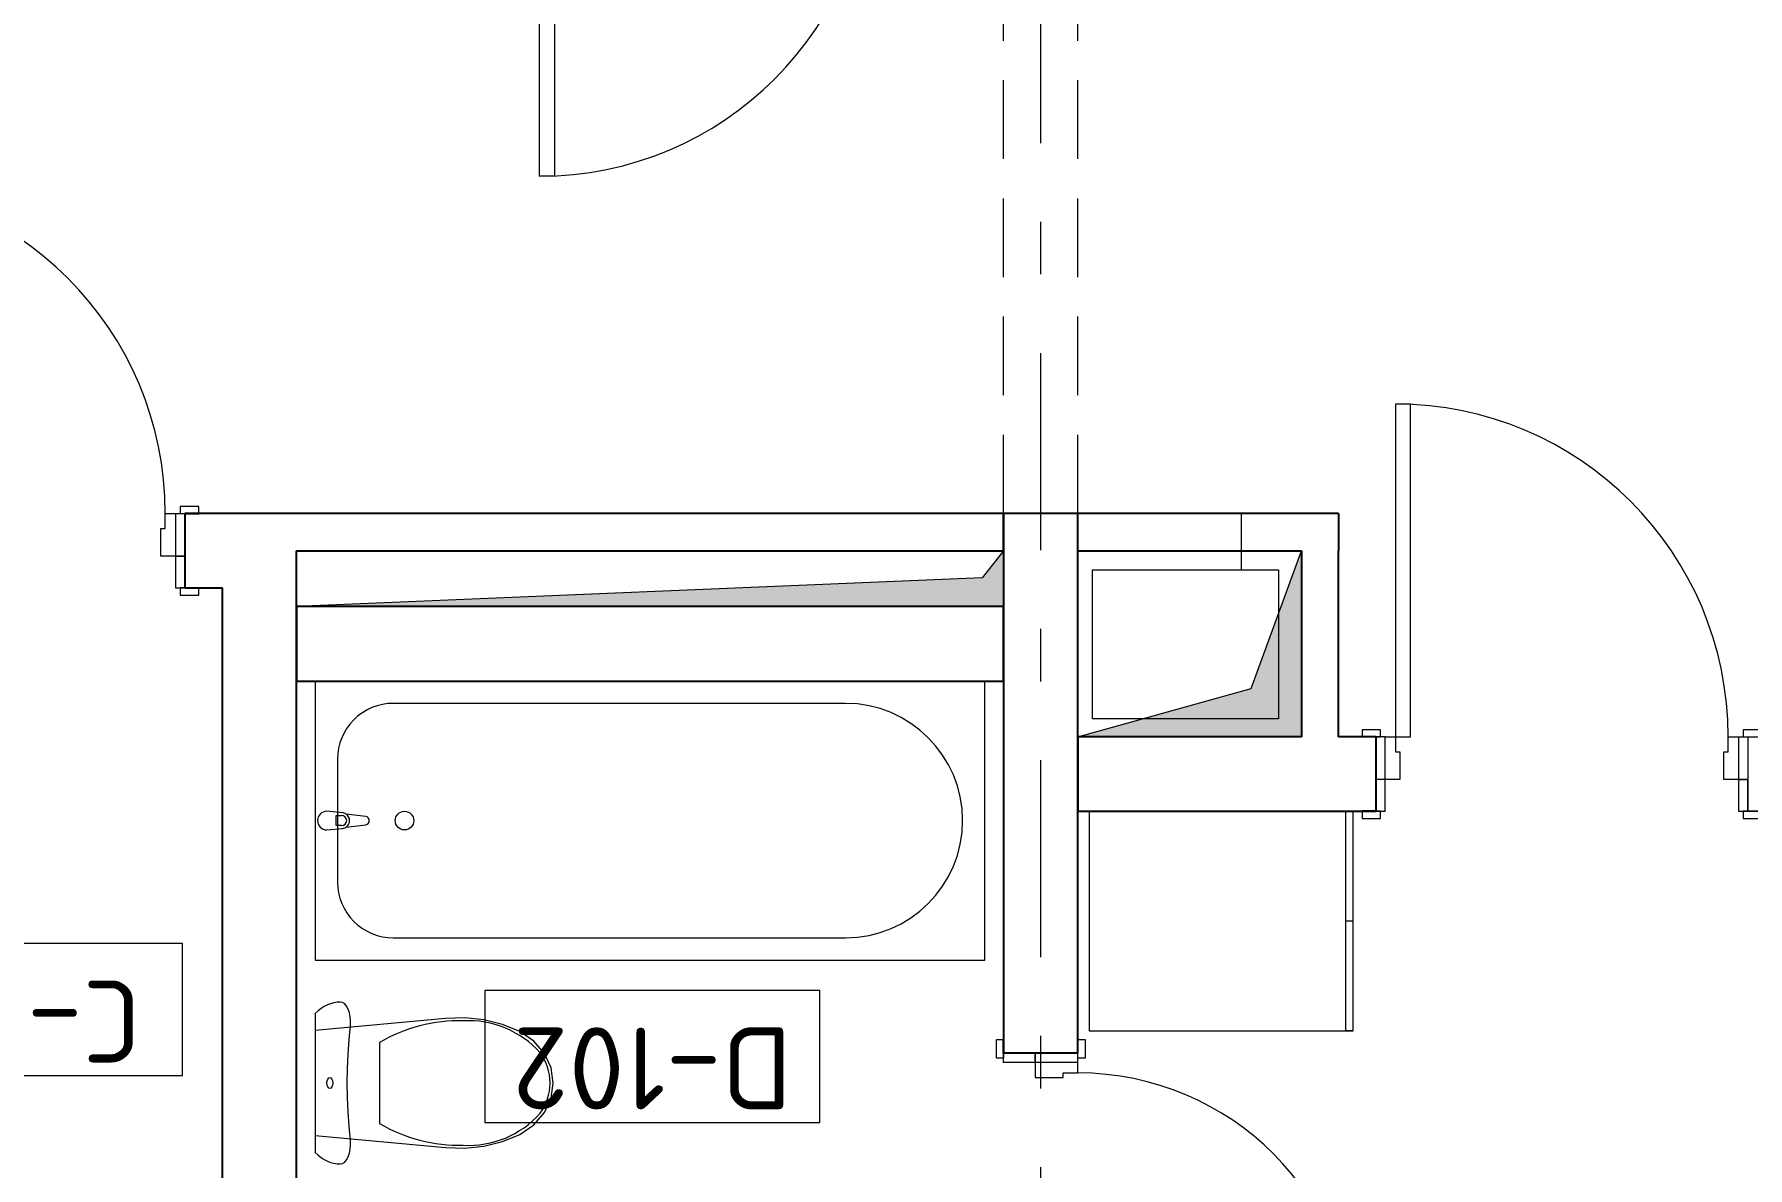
# Model space of a CAD drawing. Header units: millimetres. Extents: x 18162 to 3540582, y 72188 to 247925.
# Drawn here: x 664806 to 669411, y 84988 to 88033 of the extents above; entities that cross this region are included whole.
import ezdxf
from ezdxf.enums import TextEntityAlignment as Align

# ---------------------------------------------------------------- set-up
doc = ezdxf.new("R2010")
doc.units = ezdxf.units.MM
doc.header["$MEASUREMENT"] = 0
doc.set_wipeout_variables(frame=1)
for name, pattern in [('Double Dashed', [1093.611073, 529.166651, -211.666656, 141.111112, -211.666656]), ('Hidden Line', [317.5, 211.666667, -105.833333]), ('Wipeout_Contour', [1000, 0, -1000])]:
    doc.linetypes.add(name, pattern=pattern)
for name, color, linetype in [('Archicad Doors', 7, 'Continuous'), ('Archicad Zone Stamps', 7, 'Continuous'), ('Interior - Equipment', 7, 'Continuous'), ('Interior - Furniture', 7, 'Continuous'), ('Model Unit - Zone A', 7, 'Continuous'), ('Structural - Bearing', 7, 'Continuous'), ('Structural - Grid', 7, 'Continuous')]:
    doc.layers.add(name, color=color, linetype=linetype)
doc.styles.add('GENERATED_STYLE_2', font='')
doc.styles.add('GENERATED_STYLE_3', font='', dxfattribs={"width": 0.8})
doc.styles.get('GENERATED_STYLE_2').set_extended_font_data('ISOCPEUR MON')
doc.styles.get('GENERATED_STYLE_3').set_extended_font_data('ISOCPEUR MON')

# ---------------------------------------------------------------- blocks, each defined once
blk = doc.blocks.new('Үүдний хэсэг_C-101_79_3', base_point=(664461.3, 84470.7))
at = {"layer": 'Archicad Zone Stamps', "color": 7, "linetype": 'Continuous', "lineweight": 5}
for p, q in [((665204.8, 85590.8), (664304.8, 85590.8)), ((664304.8, 85590.8), (664304.8, 85236)), ((665204.8, 85236), (665204.8, 85590.8)), ((664304.8, 85236), (665204.8, 85236))]:
    blk.add_line(p, q, dxfattribs=at)
at = {"layer": 'Archicad Zone Stamps', "color": 7, "lineweight": 5, "style": 'GENERATED_STYLE_2'}
for tag, p in [('DUMMY_861', (664414.5, 85271.5)), ('ROOM_NUMBER', (664754.8, 85271.5))]:
    blk.add_attdef(tag, text='', height=220, rotation=180, dxfattribs=at).set_placement(p, align=Align.TOP_CENTER)
blk = doc.blocks.new('АЦӨ_D-102_86_3', base_point=(666461.3, 85270.7))
at = {"layer": 'Archicad Zone Stamps', "color": 7, "linetype": 'Continuous', "lineweight": 5}
for p, q in [((666917.6, 85464.4), (666017.6, 85464.4)), ((666017.6, 85464.4), (666017.6, 85109.6)), ((666917.6, 85109.6), (666917.6, 85464.4)), ((666017.6, 85109.6), (666917.6, 85109.6))]:
    blk.add_line(p, q, dxfattribs=at)
at = {"layer": 'Archicad Zone Stamps', "color": 7, "lineweight": 5, "style": 'GENERATED_STYLE_2'}
for tag, p in [('DUMMY_861', (666094.4, 85145.1)), ('ROOM_NUMBER', (666467.6, 85145.1))]:
    blk.add_attdef(tag, text='', height=220, rotation=180, dxfattribs=at).set_placement(p, align=Align.TOP_CENTER)
blk = doc.blocks.new('Rectangular Door Opening 27[88]_3', base_point=(636137.8, 0))
at = {"layer": 'Archicad Doors', "color": 7, "linetype": 'Hidden Line', "lineweight": 13}
for p, q in [((667411.3, 86745.7), (667411.3, 88545.7)), ((667611.3, 88545.7), (667411.3, 88545.7)), ((667611.3, 86745.7), (667611.3, 88545.7)), ((667611.3, 86745.7), (667411.3, 86745.7))]:
    blk.add_line(p, q, dxfattribs=at)
blk = doc.blocks.new('Door 27[95]_3', base_point=(636137.8, 0))
at = {"layer": 'Archicad Doors', "color": 7, "linetype": 'Continuous', "lineweight": 13}
for p, q in [((666074.3, 88745.7), (666074.3, 88764.7)), ((666074.3, 88764.7), (666124.3, 88764.7)), ((666124.3, 88745.7), (666074.3, 88745.7)), ((666111.3, 88745.7), (666074.3, 88745.7)), ((666111.3, 88745.7), (666074.3, 88745.7)), ((666111.3, 88660.7), (666111.3, 88745.7)), ((666111.3, 88745.7), (666136.3, 88745.7)), ((666111.3, 88660.7), (666111.3, 88745.7)), ((666111.3, 88660.7), (666111.3, 88745.7)), ((666124.3, 88764.7), (666124.3, 88745.7)), ((666136.3, 88745.7), (666136.3, 88660.7)), ((667086.3, 88660.7), (667086.3, 88745.7)), ((667086.3, 88745.7), (667111.3, 88745.7)), ((667098.3, 88764.7), (667148.3, 88764.7)), ((667098.3, 88745.7), (667098.3, 88764.7)), ((667148.3, 88745.7), (667098.3, 88745.7)), ((667111.3, 88745.7), (667111.3, 88660.7)), ((667111.3, 88660.7), (667111.3, 88745.7)), ((667111.3, 88660.7), (667111.3, 88745.7)), ((667111.3, 88745.7), (667148.3, 88745.7)), ((667111.3, 88745.7), (667148.3, 88745.7)), ((667148.3, 88764.7), (667148.3, 88745.7)), ((666136.3, 88660.7), (666111.3, 88660.7)), ((666136.3, 88660.7), (666111.3, 88660.7)), ((666111.3, 88545.7), (666111.3, 88660.7)), ((666111.3, 88545.7), (666111.3, 88660.7)), ((666111.3, 88545.7), (666111.3, 88660.7)), ((666136.3, 88660.7), (666136.3, 88545.7)), ((666176.3, 88660.7), (666136.3, 88660.7)), ((666176.3, 88585.7), (666176.3, 88660.7)), ((667046.3, 88660.7), (667046.3, 88585.7)), ((667086.3, 88660.7), (667046.3, 88660.7)), ((667111.3, 88660.7), (667086.3, 88660.7)), ((667086.3, 88660.7), (667111.3, 88660.7)), ((667086.3, 88545.7), (667086.3, 88660.7)), ((667111.3, 88545.7), (667111.3, 88660.7)), ((667111.3, 88545.7), (667111.3, 88660.7)), ((667111.3, 88545.7), (667111.3, 88660.7)), ((666164.3, 88545.7), (666164.3, 88585.7)), ((666164.3, 88585.7), (666176.3, 88585.7)), ((667046.3, 88585.7), (667058.3, 88585.7)), ((667058.3, 88585.7), (667058.3, 88545.7)), ((666074.3, 88526.7), (666074.3, 88545.7)), ((666074.3, 88545.7), (666124.3, 88545.7)), ((666111.3, 88545.7), (666074.3, 88545.7)), ((666111.3, 88545.7), (666074.3, 88545.7)), ((666124.3, 88526.7), (666074.3, 88526.7)), ((666136.3, 88545.7), (666111.3, 88545.7)), ((666124.3, 88545.7), (666124.3, 88526.7)), ((666136.3, 88545.7), (666164.3, 88545.7)), ((666164.3, 87651.7), (666164.3, 88545.7)), ((666164.3, 88545.7), (666204.3, 88545.7)), ((666204.3, 88545.7), (666204.3, 87651.7)), ((667058.3, 88545.7), (667086.3, 88545.7)), ((667086.3, 88545.7), (667111.3, 88545.7)), ((667098.3, 88545.7), (667148.3, 88545.7)), ((667098.3, 88526.7), (667098.3, 88545.7)), ((667148.3, 88526.7), (667098.3, 88526.7)), ((667111.3, 88545.7), (667148.3, 88545.7)), ((667111.3, 88545.7), (667148.3, 88545.7)), ((667148.3, 88545.7), (667148.3, 88526.7)), ((666204.3, 87651.7), (666164.3, 87651.7))]:
    blk.add_line(p, q, dxfattribs=at)
blk.add_arc((666164.3, 88545.7), 894, 270, 0, dxfattribs=at)
blk = doc.blocks.new('Door 27[106]_3', base_point=(636137.8, 0))
at = {"layer": 'Archicad Doors', "color": 7, "linetype": 'Continuous', "lineweight": 13}
for p, q in [((667392.3, 85282.7), (667392.3, 85332.7)), ((667392.3, 85332.7), (667411.3, 85332.7)), ((667411.3, 85332.7), (667411.3, 85282.7)), ((667411.3, 85295.7), (667411.3, 85332.7)), ((667411.3, 85295.7), (667411.3, 85332.7)), ((667611.3, 85282.7), (667611.3, 85332.7)), ((667611.3, 85332.7), (667630.3, 85332.7)), ((667611.3, 85295.7), (667611.3, 85332.7)), ((667611.3, 85295.7), (667611.3, 85332.7)), ((667630.3, 85332.7), (667630.3, 85282.7)), ((667411.3, 85270.7), (667411.3, 85295.7)), ((667411.3, 85295.7), (667496.3, 85295.7)), ((667496.3, 85295.7), (667411.3, 85295.7)), ((667496.3, 85295.7), (667411.3, 85295.7)), ((667496.3, 85295.7), (667496.3, 85270.7)), ((667496.3, 85270.7), (667496.3, 85295.7)), ((667611.3, 85295.7), (667496.3, 85295.7)), ((667611.3, 85295.7), (667496.3, 85295.7)), ((667611.3, 85295.7), (667496.3, 85295.7)), ((667611.3, 85270.7), (667611.3, 85295.7)), ((667411.3, 85282.7), (667392.3, 85282.7)), ((667496.3, 85270.7), (667411.3, 85270.7)), ((667611.3, 85270.7), (667496.3, 85270.7)), ((667496.3, 85270.7), (667496.3, 85230.7)), ((667571.3, 85230.7), (667571.3, 85242.7)), ((667571.3, 85242.7), (667611.3, 85242.7)), ((667630.3, 85282.7), (667611.3, 85282.7)), ((667611.3, 85242.7), (667611.3, 85270.7)), ((667496.3, 85230.7), (667571.3, 85230.7)), ((667571.3, 84510.7), (667496.3, 84510.7)), ((667496.3, 84510.7), (667496.3, 84470.7)), ((667571.3, 84498.7), (667571.3, 84510.7)), ((667611.3, 84498.7), (667611.3, 84538.7)), ((667611.3, 84538.7), (668355.3, 84538.7)), ((668355.3, 84538.7), (668355.3, 84498.7)), ((667392.3, 84408.7), (667392.3, 84458.7)), ((667392.3, 84458.7), (667411.3, 84458.7)), ((667411.3, 84445.7), (667411.3, 84470.7)), ((667411.3, 84470.7), (667496.3, 84470.7)), ((667411.3, 84458.7), (667411.3, 84408.7)), ((667496.3, 84470.7), (667496.3, 84445.7)), ((667496.3, 84470.7), (667496.3, 84445.7)), ((667496.3, 84470.7), (667611.3, 84470.7)), ((667611.3, 84498.7), (667571.3, 84498.7)), ((667611.3, 84470.7), (667611.3, 84498.7)), ((668355.3, 84498.7), (667611.3, 84498.7)), ((667611.3, 84470.7), (667611.3, 84445.7)), ((667611.3, 84408.7), (667611.3, 84458.7)), ((667611.3, 84458.7), (667630.3, 84458.7)), ((667630.3, 84458.7), (667630.3, 84408.7)), ((667496.3, 84445.7), (667411.3, 84445.7)), ((667496.3, 84445.7), (667411.3, 84445.7)), ((667496.3, 84445.7), (667411.3, 84445.7)), ((667411.3, 84445.7), (667411.3, 84408.7)), ((667411.3, 84445.7), (667411.3, 84408.7)), ((667611.3, 84445.7), (667496.3, 84445.7)), ((667611.3, 84445.7), (667496.3, 84445.7)), ((667611.3, 84445.7), (667496.3, 84445.7)), ((667611.3, 84445.7), (667611.3, 84408.7)), ((667611.3, 84445.7), (667611.3, 84408.7)), ((667411.3, 84408.7), (667392.3, 84408.7)), ((667630.3, 84408.7), (667611.3, 84408.7))]:
    blk.add_line(p, q, dxfattribs=at)
blk.add_arc((667611.3, 84498.7), 744, 0, 90, dxfattribs=at)
blk = doc.blocks.new('Door 27[114]_3', base_point=(636137.8, 0))
at = {"layer": 'Archicad Doors', "color": 7, "linetype": 'Continuous', "lineweight": 13}
for p, q in [((664264.3, 87639.7), (664264.3, 86745.7)), ((664304.3, 87639.7), (664264.3, 87639.7)), ((664304.3, 86745.7), (664304.3, 87639.7)), ((664224.3, 86764.7), (664174.3, 86764.7)), ((664174.3, 86764.7), (664174.3, 86745.7)), ((664224.3, 86745.7), (664224.3, 86764.7)), ((665248.3, 86764.7), (665198.3, 86764.7)), ((665198.3, 86764.7), (665198.3, 86745.7)), ((665248.3, 86745.7), (665248.3, 86764.7)), ((664174.3, 86745.7), (664224.3, 86745.7)), ((664211.3, 86745.7), (664174.3, 86745.7)), ((664211.3, 86745.7), (664174.3, 86745.7)), ((664236.3, 86745.7), (664211.3, 86745.7)), ((664211.3, 86745.7), (664211.3, 86630.7)), ((664211.3, 86745.7), (664211.3, 86630.7)), ((664211.3, 86745.7), (664211.3, 86630.7)), ((664236.3, 86630.7), (664236.3, 86745.7)), ((664236.3, 86745.7), (664264.3, 86745.7)), ((664264.3, 86745.7), (664264.3, 86705.7)), ((664264.3, 86745.7), (664304.3, 86745.7)), ((665158.3, 86705.7), (665158.3, 86745.7)), ((665158.3, 86745.7), (665186.3, 86745.7)), ((665186.3, 86745.7), (665211.3, 86745.7)), ((665186.3, 86745.7), (665186.3, 86630.7)), ((665198.3, 86745.7), (665248.3, 86745.7)), ((665211.3, 86745.7), (665211.3, 86630.7)), ((665211.3, 86745.7), (665211.3, 86630.7)), ((665211.3, 86745.7), (665211.3, 86630.7)), ((665211.3, 86745.7), (665248.3, 86745.7)), ((665211.3, 86745.7), (665248.3, 86745.7)), ((664264.3, 86705.7), (664276.3, 86705.7)), ((664276.3, 86705.7), (664276.3, 86630.7)), ((665146.3, 86630.7), (665146.3, 86705.7)), ((665146.3, 86705.7), (665158.3, 86705.7)), ((664211.3, 86630.7), (664211.3, 86545.7)), ((664236.3, 86630.7), (664211.3, 86630.7)), ((664236.3, 86630.7), (664211.3, 86630.7)), ((664211.3, 86630.7), (664211.3, 86545.7)), ((664211.3, 86630.7), (664211.3, 86545.7)), ((664236.3, 86545.7), (664236.3, 86630.7)), ((664276.3, 86630.7), (664236.3, 86630.7)), ((665186.3, 86630.7), (665146.3, 86630.7)), ((665186.3, 86630.7), (665186.3, 86545.7)), ((665211.3, 86630.7), (665186.3, 86630.7)), ((665186.3, 86630.7), (665211.3, 86630.7)), ((665211.3, 86545.7), (665211.3, 86630.7)), ((665211.3, 86630.7), (665211.3, 86545.7)), ((665211.3, 86630.7), (665211.3, 86545.7)), ((664224.3, 86545.7), (664174.3, 86545.7)), ((664174.3, 86545.7), (664174.3, 86526.7)), ((664211.3, 86545.7), (664174.3, 86545.7)), ((664211.3, 86545.7), (664174.3, 86545.7)), ((664211.3, 86545.7), (664236.3, 86545.7)), ((664224.3, 86526.7), (664224.3, 86545.7)), ((665186.3, 86545.7), (665211.3, 86545.7)), ((665248.3, 86545.7), (665198.3, 86545.7)), ((665198.3, 86545.7), (665198.3, 86526.7)), ((665211.3, 86545.7), (665248.3, 86545.7)), ((665211.3, 86545.7), (665248.3, 86545.7)), ((665248.3, 86526.7), (665248.3, 86545.7)), ((664174.3, 86526.7), (664224.3, 86526.7)), ((665198.3, 86526.7), (665248.3, 86526.7))]:
    blk.add_line(p, q, dxfattribs=at)
blk.add_arc((664264.3, 86745.7), 894, 0, 90, dxfattribs=at)
blk = doc.blocks.new('Door 27[119]_3', base_point=(636137.8, 0))
at = {"layer": 'Archicad Doors', "color": 7, "linetype": 'Continuous', "lineweight": 13}
for p, q in [((668464.7, 87039.7), (668464.7, 86145.7)), ((668504.7, 87039.7), (668464.7, 87039.7)), ((668504.7, 86145.7), (668504.7, 87039.7)), ((668424.7, 86164.7), (668374.7, 86164.7)), ((668374.7, 86164.7), (668374.7, 86145.7)), ((668424.7, 86145.7), (668424.7, 86164.7)), ((669448.7, 86164.7), (669398.7, 86164.7)), ((669398.7, 86164.7), (669398.7, 86145.7)), ((669448.7, 86145.7), (669448.7, 86164.7)), ((668374.7, 86145.7), (668424.7, 86145.7)), ((668411.7, 86145.7), (668374.7, 86145.7)), ((668411.7, 86145.7), (668374.7, 86145.7)), ((668436.7, 86145.7), (668411.7, 86145.7)), ((668411.7, 86145.7), (668411.7, 86030.7)), ((668411.7, 86145.7), (668411.7, 86030.7)), ((668411.7, 86145.7), (668411.7, 86030.7)), ((668436.7, 86030.7), (668436.7, 86145.7)), ((668436.7, 86145.7), (668464.7, 86145.7)), ((668464.7, 86145.7), (668464.7, 86105.7)), ((668464.7, 86145.7), (668504.7, 86145.7)), ((669358.7, 86105.7), (669358.7, 86145.7)), ((669358.7, 86145.7), (669386.7, 86145.7)), ((669386.7, 86145.7), (669411.7, 86145.7)), ((669386.7, 86145.7), (669386.7, 86030.7)), ((669398.7, 86145.7), (669448.7, 86145.7)), ((669411.7, 86145.7), (669411.7, 86030.7)), ((669411.7, 86145.7), (669411.7, 86030.7)), ((669411.7, 86145.7), (669411.7, 86030.7)), ((669411.7, 86145.7), (669448.7, 86145.7)), ((669411.7, 86145.7), (669448.7, 86145.7)), ((668464.7, 86105.7), (668476.7, 86105.7)), ((668476.7, 86105.7), (668476.7, 86030.7)), ((669346.7, 86030.7), (669346.7, 86105.7)), ((669346.7, 86105.7), (669358.7, 86105.7)), ((668411.7, 86030.7), (668411.7, 85945.7)), ((668436.7, 86030.7), (668411.7, 86030.7)), ((668436.7, 86030.7), (668411.7, 86030.7)), ((668411.7, 86030.7), (668411.7, 85945.7)), ((668411.7, 86030.7), (668411.7, 85945.7)), ((668436.7, 85945.7), (668436.7, 86030.7)), ((668476.7, 86030.7), (668436.7, 86030.7)), ((669386.7, 86030.7), (669346.7, 86030.7)), ((669386.7, 86030.7), (669386.7, 85945.7)), ((669411.7, 86030.7), (669386.7, 86030.7)), ((669386.7, 86030.7), (669411.7, 86030.7)), ((669411.7, 85945.7), (669411.7, 86030.7)), ((669411.7, 86030.7), (669411.7, 85945.7)), ((669411.7, 86030.7), (669411.7, 85945.7)), ((668424.7, 85945.7), (668374.7, 85945.7)), ((668374.7, 85945.7), (668374.7, 85926.7)), ((668411.7, 85945.7), (668374.7, 85945.7)), ((668411.7, 85945.7), (668374.7, 85945.7)), ((668411.7, 85945.7), (668436.7, 85945.7)), ((668424.7, 85926.7), (668424.7, 85945.7)), ((669386.7, 85945.7), (669411.7, 85945.7)), ((669448.7, 85945.7), (669398.7, 85945.7)), ((669398.7, 85945.7), (669398.7, 85926.7)), ((669411.7, 85945.7), (669448.7, 85945.7)), ((669411.7, 85945.7), (669448.7, 85945.7)), ((669448.7, 85926.7), (669448.7, 85945.7)), ((668374.7, 85926.7), (668424.7, 85926.7)), ((669398.7, 85926.7), (669448.7, 85926.7))]:
    blk.add_line(p, q, dxfattribs=at)
blk.add_arc((668464.7, 86145.7), 894, 0, 90, dxfattribs=at)
blk = doc.blocks.new('Bathtub 27[219]_3', base_point=(665561.3, 86295.7))
at = {"layer": 'Interior - Equipment', "color": 7, "linetype": 'Continuous', "lineweight": 5}
for p, q in [((665617.6, 85934.3), (665632.4, 85934.3)), ((665617.6, 85907.1), (665617.6, 85934.3)), ((665632.4, 85907.1), (665617.6, 85907.1))]:
    blk.add_line(p, q, dxfattribs=at)
at = {"layer": 'Interior - Equipment', "color": 7, "linetype": 'Continuous', "lineweight": 5, "flags": 128}
blk.add_lwpolyline([(665561.3, 85545.7), (667361.3, 85545.7), (667361.3, 86295.7), (665561.3, 86295.7)], close=True, dxfattribs=at)
for points in [[(665771.3, 86235.7, 0.414214), (665621.3, 86085.7), (665621.3, 85755.7, 0.414214), (665771.3, 85605.7), (666986.3, 85605.7, 1), (666986.3, 86235.7)], [(665592.6, 85895.7), (665634.6, 85899.7, 0.12102), (665644.1, 85902.9), (665697, 85909.6, 0.882566), (665697, 85931.8), (665644.1, 85938.4, 0.12102), (665634.6, 85941.7), (665592.6, 85945.7, 1)]]:
    blk.add_lwpolyline(points, format="xyb", close=True, dxfattribs=at)
at = {"layer": 'Interior - Equipment', "color": 7, "linetype": 'Continuous', "lineweight": 5}
blk.add_circle((665801.3, 85920.7), 25, dxfattribs=at)
for centre, radius, start, end in [((665632.4, 85920.7), 13.6, 270, 90), ((665632.7, 85920.7), 21.1, 302.771, 57.229)]:
    blk.add_arc(centre, radius, start, end, dxfattribs=at)
blk = doc.blocks.new('WC 27[220]_3', base_point=(665561.3, 85215.7))
at = {"layer": 'Interior - Equipment', "color": 7, "linetype": 'Continuous', "lineweight": 5}
for p, q in [((665734.4, 85324.6), (665734.4, 85215.7)), ((665734.4, 85215.7), (665734.4, 85106.7))]:
    blk.add_line(p, q, dxfattribs=at)
at = {"layer": 'Interior - Equipment', "color": 7, "linetype": 'Continuous', "lineweight": 5, "flags": 128}
for points in [[(665561.3, 85028.9), (665569.2, 85021.8), (665577.4, 85015.6), (665585.7, 85010.3), (665594.1, 85006), (665602.7, 85002.6), (665611.3, 85000.1), (665620, 84998.7), (665628.8, 84998.2), (665634.8, 84999.5), (665640.6, 85003.2), (665645.8, 85009.3), (665650.1, 85017.5), (665653.4, 85027.2), (665655.5, 85038.1), (665656.3, 85049.6), (665655.8, 85061.2), (665652.2, 85099.5), (665649.7, 85138), (665648.1, 85176.8), (665647.6, 85215.7), (665648.1, 85254.5), (665649.7, 85293.3), (665652.2, 85331.9), (665655.8, 85370.2), (665656.3, 85381.7), (665655.5, 85393.2), (665653.4, 85404.1), (665650.1, 85413.9), (665645.8, 85422), (665640.6, 85428.1), (665634.8, 85431.9), (665628.8, 85433.2), (665620, 85432.7), (665611.3, 85431.2), (665602.7, 85428.8), (665594.1, 85425.4), (665585.7, 85421), (665577.4, 85415.7), (665569.2, 85409.5), (665561.3, 85402.4)], [(666014.8, 85046.2), (666064.5, 85058.7), (666111.4, 85077.7), (666148.6, 85103.3), (666177.2, 85136.3), (666195.1, 85174.6), (666201.3, 85215.7), (666195.1, 85256.7), (666177.2, 85295), (666148.6, 85328.1), (666111.4, 85353.7), (666064.5, 85372.7), (666014.8, 85385.1), (665963.4, 85390.6), (665911.7, 85389), (665561.3, 85356.6), (665561.3, 85074.7), (665911.7, 85042.3), (665963.4, 85040.8)]]:
    blk.add_lwpolyline(points, close=True, dxfattribs=at)
at = {"layer": 'Interior - Equipment', "color": 7, "linetype": 'Continuous', "lineweight": 5}
for centre, major_axis, start_param, end_param in [((665949.3, 84957.6), (425.5, 0), 1.547178, 2.100199), ((665973.6, 85126.2), (257.1, 0), 0.725935, 1.626524), ((666054.1, 85214.9), (138.6, 0), 0.005861, 0.632505), ((666054.1, 85216.5), (138.6, 0), 5.650681, 6.277325), ((665949.3, 85473.8), (425.5, 0), 4.182984, 4.736005), ((665973.6, 85305.1), (257.1, 0), 4.656658, 5.557246)]:
    blk.add_ellipse(centre, major_axis=major_axis, ratio=0.999377, start_param=start_param, end_param=end_param, dxfattribs=at)
blk.add_ellipse((665600.7, 85215.7), major_axis=(0, 15), ratio=0.524717, dxfattribs=at)
blk = doc.blocks.new('Cupboard 27[322]_3', base_point=(668351.3, 85355.7))
at = {"layer": 'Interior - Furniture', "color": 7, "linetype": 'Continuous', "lineweight": 5}
for p, q in [((668331.3, 85355.7), (668331.3, 85945.7)), ((668351.3, 85650.7), (668331.3, 85650.7)), ((668351.3, 85355.7), (668331.3, 85355.7))]:
    blk.add_line(p, q, dxfattribs=at)
at = {"layer": 'Interior - Furniture', "color": 7, "linetype": 'Continuous', "lineweight": 5, "flags": 128}
blk.add_lwpolyline([(668351.3, 85355.7), (668351.3, 85945.7), (667641, 85945.7), (667641, 85355.7)], close=True, dxfattribs=at)
blk = doc.blocks.new('Standard grid marker[334]_3', base_point=(667511.3, 72524.1))
at = {"layer": 'Structural - Grid', "color": 13, "linetype": 'Double Dashed', "lineweight": 13}
blk.add_line((667511.3, 73524.1), (667511.3, 100185.5), dxfattribs=at)
at = {"layer": 'Structural - Grid', "color": 13, "lineweight": 13, "style": 'GENERATED_STYLE_3'}
blk.add_attdef('AC_MarkerText_1', text='', height=250, rotation=180, dxfattribs=at).set_placement((667511.3, 101360.5), align=Align.TOP_CENTER)

msp = doc.modelspace()

# ---------------------------------------------------------------- linework, layer by layer
at = {"layer": 'Structural - Bearing', "color": 7, "linetype": 'Continuous', "lineweight": 13, "flags": 128}
for points in [[(667411.3, 86495.7), (667411.3, 86645.7), (665511.3, 86645.7), (665511.3, 86545.7), (665511.3, 86495.7)], [(667611.3, 86645.7), (668211.7, 86645.7), (668211.7, 86145.7), (667611.3, 86145.7)]]:
    msp.add_lwpolyline(points, close=True, dxfattribs=at)
at = {"layer": 'Structural - Grid', "color": 7, "linetype": 'Continuous', "lineweight": 5}
msp.add_lwpolyline([(667650.7, 86194.5), (667650.7, 86594.5), (668150.7, 86594.5), (668150.7, 86194.5)], close=True, dxfattribs=at)

# ---------------------------------------------------------------- block references
at = {"layer": 'Archicad Doors', "color": 7, "linetype": 'Continuous', "lineweight": 13}
msp.add_blockref('Door 27[95]_3', (636137.8, 0), dxfattribs=at)
at = {"layer": 'Interior - Equipment', "color": 7, "linetype": 'Continuous', "lineweight": 5}
msp.add_blockref('WC 27[220]_3', (665561.3, 85215.7), dxfattribs=at)
at = {"layer": 'Model Unit - Zone A', "color": 7, "linetype": 'Continuous', "lineweight": 5}
for name, p, values in [('Үүдний хэсэг_C-101_79_3', (664461.3, 84470.7), {'ROOM_NUMBER': 'C-101'}), ('АЦӨ_D-102_86_3', (666461.3, 85270.7), {'ROOM_NUMBER': 'D-102'})]:
    msp.add_blockref(name, p, dxfattribs=at).add_auto_attribs(values)

# ---------------------------------------------------------------- next in the draw order: wipeouts: each hides what was drawn before it
at = {"color": 254, "linetype": 'Wipeout_Contour', "lineweight": 0, "ltscale": 2013000.873907357}
msp.add_wipeout([(665311.3, 86545.7), (665511.3, 86745.7), (665311.3, 86745.7)], dxfattribs=at).dxf.layer = 'Structural - Bearing'
at = {"color": 254, "linetype": 'Wipeout_Contour', "lineweight": 0, "ltscale": 2692471.041785442}
msp.add_wipeout([(667411.3, 86645.7), (667611.3, 86645.7), (667611.3, 86745.7), (667411.3, 86745.7)], dxfattribs=at).dxf.layer = 'Structural - Bearing'
at = {"color": 254, "linetype": 'Wipeout_Contour', "lineweight": 0, "ltscale": 2021628.210947239}
msp.add_wipeout([(668211.7, 86645.7), (668311.7, 86645.7), (668311.7, 86745.7)], dxfattribs=at).dxf.layer = 'Structural - Bearing'
at = {"color": 254, "linetype": 'Wipeout_Contour', "lineweight": 0, "ltscale": 2688151.61512779}
msp.add_wipeout([(667411.3, 86495.7), (665511.3, 86495.7), (665511.3, 86295.7), (667411.3, 86295.7)], dxfattribs=at).dxf.layer = 'Structural - Bearing'

# ---------------------------------------------------------------- next in the draw order: linework, layer by layer
at = {"layer": 'Structural - Bearing', "color": 7, "linetype": 'Continuous', "lineweight": 25}
msp.add_line((667611.3, 86745.7), (667411.3, 86745.7), dxfattribs=at)
at = {"layer": 'Structural - Bearing', "color": 7, "linetype": 'Continuous', "lineweight": 25, "flags": 128}
for points in [[(667411.3, 86745.7), (667411.3, 86645.7)], [(667611.3, 86645.7), (667611.3, 86745.7)], [(667411.3, 86495.7), (665511.3, 86495.7)], [(665511.3, 86495.7), (665511.3, 86295.7)], [(667411.3, 86295.7), (667411.3, 86495.7)], [(665511.3, 86295.7), (667411.3, 86295.7)]]:
    msp.add_lwpolyline(points, dxfattribs=at)

# ---------------------------------------------------------------- next in the draw order: block references
at = {"layer": 'Archicad Doors', "color": 7, "linetype": 'Hidden Line', "lineweight": 13}
msp.add_blockref('Rectangular Door Opening 27[88]_3', (636137.8, 0), dxfattribs=at)
at = {"layer": 'Interior - Equipment', "color": 7, "linetype": 'Continuous', "lineweight": 5}
msp.add_blockref('Bathtub 27[219]_3', (665561.3, 86295.7), dxfattribs=at)

# ---------------------------------------------------------------- next in the draw order: wipeouts: each hides what was drawn before it
at = {"color": 254, "linetype": 'Wipeout_Contour', "lineweight": 0, "ltscale": 2013172.253985555}
msp.add_wipeout([(665311.3, 86545.7), (665511.3, 86545.7), (665511.3, 86745.7)], dxfattribs=at).dxf.layer = 'Structural - Bearing'

# ---------------------------------------------------------------- next in the draw order: linework, layer by layer
at = {"layer": 'Structural - Bearing', "color": 7, "linetype": 'Continuous', "lineweight": 25, "flags": 128}
msp.add_lwpolyline([(665511.3, 86745.7), (665311.3, 86745.7)], dxfattribs=at)

# ---------------------------------------------------------------- next in the draw order: wipeouts: each hides what was drawn before it
at = {"color": 254, "linetype": 'Wipeout_Contour', "lineweight": 0, "ltscale": 2692100.390370341}
msp.add_wipeout([(667411.3, 86645.7), (667411.3, 85295.7), (667611.3, 85295.7), (667611.3, 86645.7)], dxfattribs=at).dxf.layer = 'Structural - Bearing'
at = {"color": 254, "linetype": 'Wipeout_Contour', "lineweight": 0, "ltscale": 2683478.229034064}
msp.add_wipeout([(665311.3, 86545.7), (665311.3, 84245.7), (665511.3, 84245.7), (665511.3, 86545.7)], dxfattribs=at).dxf.layer = 'Structural - Bearing'

# ---------------------------------------------------------------- next in the draw order: linework, layer by layer
at = {"layer": 'Structural - Bearing', "color": 7, "linetype": 'Continuous', "lineweight": 25}
for p, q in [((667411.3, 85295.7), (667411.3, 85332.7)), ((667611.3, 85295.7), (667611.3, 85332.7)), ((667496.3, 85295.7), (667411.3, 85295.7)), ((667611.3, 85295.7), (667496.3, 85295.7))]:
    msp.add_line(p, q, dxfattribs=at)
at = {"layer": 'Structural - Bearing', "color": 7, "linetype": 'Continuous', "lineweight": 25, "flags": 128}
for points in [[(665511.3, 84245.7), (665511.3, 86645.7)], [(667411.3, 86645.7), (667411.3, 85295.7)], [(667611.3, 85295.7), (667611.3, 86645.7)], [(665311.3, 86545.7), (665311.3, 84245.7)]]:
    msp.add_lwpolyline(points, dxfattribs=at)

# ---------------------------------------------------------------- next in the draw order: block references
at = {"layer": 'Archicad Doors', "color": 7, "linetype": 'Continuous', "lineweight": 13}
msp.add_blockref('Door 27[106]_3', (636137.8, 0), dxfattribs=at)

# ---------------------------------------------------------------- next in the draw order: wipeouts: each hides what was drawn before it
at = {"color": 254, "linetype": 'Wipeout_Contour', "lineweight": 0, "ltscale": 2683520.441145624}
msp.add_wipeout([(665311.3, 86745.7), (665211.3, 86745.7), (665211.3, 86545.7), (665311.3, 86545.7)], dxfattribs=at).dxf.layer = 'Structural - Bearing'
at = {"color": 254, "linetype": 'Wipeout_Contour', "lineweight": 0, "ltscale": 2688306.125897962}
msp.add_wipeout([(665511.3, 86645.7), (667411.3, 86645.7), (667411.3, 86745.7), (665511.3, 86745.7)], dxfattribs=at).dxf.layer = 'Structural - Bearing'
at = {"color": 254, "linetype": 'Wipeout_Contour', "lineweight": 0, "ltscale": 2694058.432660466}
msp.add_wipeout([(668211.7, 86745.7), (667611.3, 86745.7), (667611.3, 86645.7), (668211.7, 86645.7)], dxfattribs=at).dxf.layer = 'Structural - Bearing'

# ---------------------------------------------------------------- next in the draw order: hatches: boundary and pattern name
at = {"layer": 'Structural - Grid', "linetype": 'Continuous', "lineweight": 13}
msp.add_hatch(color=7, dxfattribs=at).paths.add_polyline_path([(667411.3, 86645.7), (667353.9, 86572.6), (665511.3, 86495.7), (667411.3, 86495.7)])

# ---------------------------------------------------------------- next in the draw order: linework, layer by layer
at = {"layer": 'Structural - Bearing', "color": 7, "linetype": 'Continuous', "lineweight": 25}
for p, q in [((665211.3, 86745.7), (665248.3, 86745.7)), ((665211.3, 86745.7), (665211.3, 86630.7)), ((665211.3, 86630.7), (665211.3, 86545.7)), ((665211.3, 86545.7), (665248.3, 86545.7))]:
    msp.add_line(p, q, dxfattribs=at)
at = {"layer": 'Structural - Bearing', "color": 7, "linetype": 'Continuous', "lineweight": 25, "flags": 128}
for points in [[(665311.3, 86745.7), (665211.3, 86745.7)], [(667411.3, 86745.7), (665511.3, 86745.7)], [(667411.3, 86645.7), (667411.3, 86745.7)], [(667611.3, 86645.7), (667611.3, 86745.7)], [(665511.3, 86645.7), (667411.3, 86645.7)], [(665211.3, 86545.7), (665311.3, 86545.7)]]:
    msp.add_lwpolyline(points, dxfattribs=at)
at = {"layer": 'Structural - Grid', "color": 7, "linetype": 'Continuous', "lineweight": 5}
msp.add_lwpolyline([(668050.7, 86594.5), (668050.7, 86745.7)], dxfattribs=at)
at = {"layer": 'Structural - Grid', "color": 7, "linetype": 'Continuous', "lineweight": 13, "flags": 128}
msp.add_lwpolyline([(667411.3, 86645.7), (667353.9, 86572.6), (665511.3, 86495.7), (667411.3, 86495.7)], close=True, dxfattribs=at)

# ---------------------------------------------------------------- next in the draw order: block references
at = {"layer": 'Archicad Doors', "color": 7, "linetype": 'Continuous', "lineweight": 13}
msp.add_blockref('Door 27[114]_3', (636137.8, 0), dxfattribs=at)

# ---------------------------------------------------------------- next in the draw order: wipeouts: each hides what was drawn before it
at = {"color": 254, "linetype": 'Wipeout_Contour', "lineweight": 0, "ltscale": 2021543.027846326}
msp.add_wipeout([(668211.7, 86745.7), (668211.7, 86645.7), (668311.7, 86745.7)], dxfattribs=at).dxf.layer = 'Structural - Bearing'

# ---------------------------------------------------------------- next in the draw order: linework, layer by layer
at = {"layer": 'Structural - Bearing', "color": 7, "linetype": 'Continuous', "lineweight": 25, "flags": 128}
for points in [[(668311.7, 86745.7), (667611.3, 86745.7)], [(668311.7, 86745.7), (668311.7, 86645.7)], [(667611.3, 86645.7), (668211.7, 86645.7)]]:
    msp.add_lwpolyline(points, dxfattribs=at)

# ---------------------------------------------------------------- next in the draw order: wipeouts: each hides what was drawn before it
at = {"color": 254, "linetype": 'Wipeout_Contour', "lineweight": 0, "ltscale": 2695293.545037459}
msp.add_wipeout([(668211.7, 86645.7), (668211.7, 86145.7), (668311.7, 86145.7), (668311.7, 86645.7)], dxfattribs=at).dxf.layer = 'Structural - Bearing'

# ---------------------------------------------------------------- next in the draw order: linework, layer by layer
at = {"layer": 'Structural - Bearing', "color": 7, "linetype": 'Continuous', "lineweight": 25, "flags": 128}
for points in [[(668211.7, 86645.7), (668211.7, 86145.7)], [(668311.7, 86145.7), (668311.7, 86645.7)]]:
    msp.add_lwpolyline(points, dxfattribs=at)

# ---------------------------------------------------------------- next in the draw order: wipeouts: each hides what was drawn before it
at = {"color": 254, "linetype": 'Wipeout_Contour', "lineweight": 0, "ltscale": 2694121.738361596}
msp.add_wipeout([(667611.3, 86145.7), (667611.3, 85945.7), (668411.7, 85945.7), (668411.7, 86145.7)], dxfattribs=at).dxf.layer = 'Structural - Bearing'

# ---------------------------------------------------------------- next in the draw order: hatches: boundary and pattern name
at = {"layer": 'Structural - Grid', "linetype": 'Continuous', "lineweight": 13}
msp.add_hatch(color=7, dxfattribs=at).paths.add_polyline_path([(668076.8, 86275.6), (668211.7, 86645.7), (668211.7, 86145.7), (667611.3, 86145.7)])

# ---------------------------------------------------------------- next in the draw order: linework, layer by layer
at = {"layer": 'Structural - Bearing', "color": 7, "linetype": 'Continuous', "lineweight": 25}
for p, q in [((668411.7, 86145.7), (668374.7, 86145.7)), ((668411.7, 86145.7), (668411.7, 86030.7)), ((668411.7, 86030.7), (668411.7, 85945.7)), ((668411.7, 85945.7), (668374.7, 85945.7))]:
    msp.add_line(p, q, dxfattribs=at)
at = {"layer": 'Structural - Bearing', "color": 7, "linetype": 'Continuous', "lineweight": 25, "flags": 128}
for points in [[(668211.7, 86145.7), (667611.3, 86145.7)], [(667611.3, 86145.7), (667611.3, 85945.7)], [(668411.7, 86145.7), (668311.7, 86145.7)], [(667611.3, 85945.7), (668411.7, 85945.7)]]:
    msp.add_lwpolyline(points, dxfattribs=at)
at = {"layer": 'Structural - Grid', "color": 7, "linetype": 'Continuous', "lineweight": 13, "flags": 128}
msp.add_lwpolyline([(668076.8, 86275.6), (668211.7, 86645.7), (668211.7, 86145.7), (667611.3, 86145.7)], close=True, dxfattribs=at)

# ---------------------------------------------------------------- next in the draw order: block references
at = {"layer": 'Archicad Doors', "color": 7, "linetype": 'Continuous', "lineweight": 13}
msp.add_blockref('Door 27[119]_3', (636137.8, 0), dxfattribs=at)
at = {"layer": 'Interior - Furniture', "color": 7, "linetype": 'Continuous', "lineweight": 5}
msp.add_blockref('Cupboard 27[322]_3', (668351.3, 85355.7), dxfattribs=at)
at = {"layer": 'Structural - Grid', "color": 13, "linetype": 'Continuous', "lineweight": 13}
msp.add_blockref('Standard grid marker[334]_3', (667511.3, 72524.1), dxfattribs=at)

doc.saveas('drawing.dxf')
